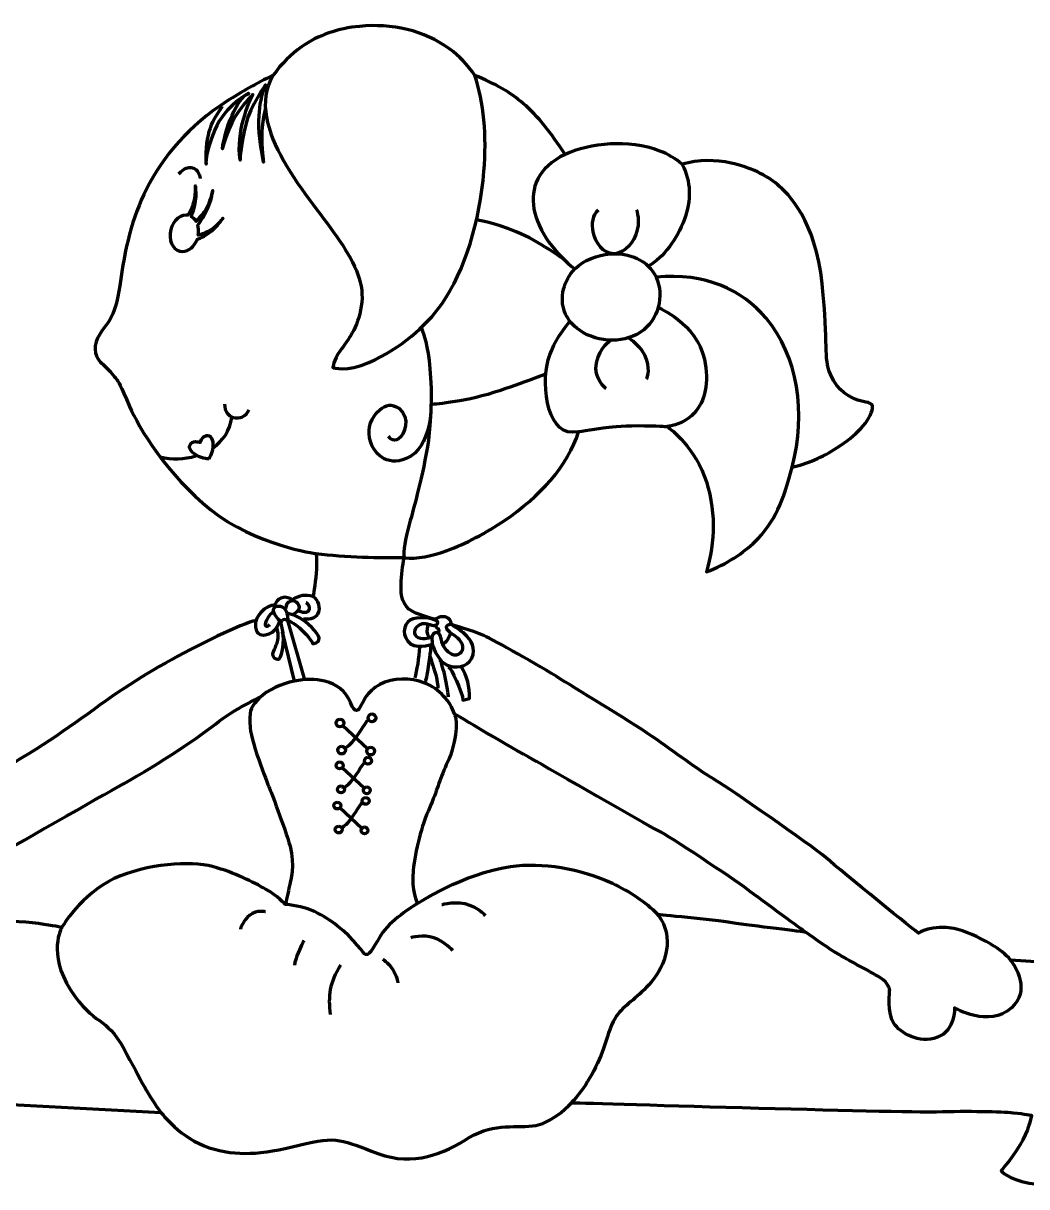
# Model space of a CAD drawing. Header units: centimetres. Extents: x -20 to 20.2, y 0 to 19.8.
# Drawn here: x -6.13 to 10.97, y -0.04 to 19.79 of the extents above; entities that cross this region are included whole.
import ezdxf

# ---------------------------------------------------------------- set-up
doc = ezdxf.new("R2010")
doc.units = ezdxf.units.CM
doc.header["$MEASUREMENT"] = 0
doc.layers.add('Camada 1', color=7, linetype='Continuous')

msp = doc.modelspace()

# ---------------------------------------------------------------- linework, layer by layer
at = {"layer": 'Camada 1', "color": 250, "lineweight": 100}
for centre, major_axis in [((-0.73127, 7.86449), (0, 0.06581)), ((-0.18707, 7.95335), (0, 0.06581)), ((-0.70409, 7.40365), (0, 0.06581)), ((-0.20866, 7.38641), (0, 0.06581)), ((-0.73768, 7.14407), (0, 0.05842)), ((-0.25461, 7.22294), (0, 0.05842)), ((-0.71355, 6.73498), (0, 0.05842)), ((-0.27377, 6.71968), (0, 0.05842)), ((-0.29399, 6.53852), (0, 0.05842)), ((-0.77706, 6.45964), (0, 0.05842)), ((-0.75293, 6.05056), (0, 0.05842)), ((-0.31316, 6.03526), (0, 0.05842))]:
    msp.add_ellipse(centre, major_axis=major_axis, ratio=1, dxfattribs=at)
at = {"layer": 'Camada 1', "color": 240, "lineweight": 100}
for points, knots in [([(-1.19054, 10.01899), (-1.19054, 10.01899), (-1.15467, 10.22597), (-1.1381, 10.41638), (-1.1381, 10.41638), (-1.12154, 10.60679), (-1.1381, 10.75029), (-1.1381, 10.75029), (-1.1381, 10.75029), (-1.1381, 10.75029), (-2.18675, 10.89651), (-2.93184, 11.49811), (-2.93184, 11.49811), (-3.67694, 12.09971), (-4.16264, 12.89446), (-4.31718, 13.25872), (-4.31718, 13.25872), (-4.47172, 13.62299), (-4.51861, 13.69474), (-4.51861, 13.69474), (-4.51861, 13.69474), (-4.51861, 13.69474), (-4.58205, 13.77768), (-4.64415, 13.84796), (-4.64415, 13.84796), (-4.70625, 13.91825), (-4.79593, 13.9969), (-4.79593, 13.9969), (-4.79593, 13.9969), (-4.79593, 13.9969), (-4.93117, 14.11281), (-4.90218, 14.29218), (-4.90218, 14.29218), (-4.8732, 14.47156), (-4.72415, 14.62056), (-4.65517, 14.7337), (-4.65517, 14.7337), (-4.58619, 14.84685), (-4.51995, 15.05382), (-4.48408, 15.31598), (-4.48408, 15.31598), (-4.39635, 15.95696), (-4.27673, 16.47021), (-4.03028, 16.96022), (-4.03028, 16.96022), (-3.74645, 17.52457), (-3.30128, 18.04408), (-2.65746, 18.46078), (-2.65746, 18.46078), (-2.41497, 18.61772), (-2.15282, 18.75958), (-1.87071, 18.90064), (-1.87071, 18.90064), (-1.72596, 19.09945), (-1.56623, 19.25984), (-1.38739, 19.38534), (-1.38739, 19.38534), (-1.1019, 19.58567), (-0.75533, 19.70066), (-0.39694, 19.73502), (-0.39694, 19.73502), (0.14784, 19.78726), (0.70564, 19.66731), (1.13439, 19.35234), (1.13439, 19.35234), (1.29984, 19.2308), (1.44609, 19.0802), (1.56495, 18.89925), (1.56495, 18.89925), (1.91669, 18.75895), (2.17367, 18.60789), (2.39232, 18.42043), (2.39232, 18.42043), (2.65236, 18.19748), (2.85821, 17.92303), (3.1048, 17.55389), (3.1048, 17.55389), (3.31558, 17.64891), (3.59299, 17.71334), (3.87404, 17.73156), (3.87404, 17.73156), (4.15158, 17.74955), (4.45482, 17.7167), (4.72293, 17.6104), (4.72293, 17.6104), (4.86062, 17.55582), (4.98904, 17.48187), (5.09998, 17.3855), (5.09998, 17.3855), (5.37985, 17.46706), (5.67042, 17.46131), (5.93552, 17.40497), (5.93552, 17.40497), (6.25827, 17.33638), (6.54329, 17.19279), (6.72531, 17.04049), (6.72531, 17.04049), (6.90734, 16.88819), (7.37652, 16.42507), (7.48691, 15.34883), (7.48691, 15.34883), (7.5973, 14.27259), (7.50624, 14.10426), (7.62766, 13.80622), (7.62766, 13.80622), (7.74907, 13.50819), (7.98088, 13.40608), (8.09678, 13.36744), (8.09678, 13.36744), (8.21267, 13.32879), (8.36446, 13.33432), (8.3479, 13.23221), (8.3479, 13.23221), (8.31254, 13.01424), (8.05644, 12.75632), (7.74, 12.55329), (7.74, 12.55329), (7.49591, 12.39667), (7.2159, 12.27272), (6.9736, 12.22494), (6.9736, 12.22494), (6.83075, 11.65908), (6.67675, 11.28258), (6.34092, 10.95399), (6.34092, 10.95399), (6.15407, 10.77117), (5.85921, 10.56825), (5.51374, 10.43943), (5.51374, 10.43943), (5.66224, 10.93704), (5.6862, 11.52391), (5.47648, 12.07584), (5.47648, 12.07584), (5.26675, 12.62776), (4.84729, 12.91476), (4.84729, 12.91476), (4.84729, 12.91476), (4.84729, 12.91476), (4.77003, 12.9285), (4.46094, 12.93126), (4.46094, 12.93126), (4.15186, 12.93401), (3.92558, 12.92021), (3.80691, 12.90089), (3.80691, 12.90089), (3.68825, 12.88158), (3.33226, 12.82915), (3.33226, 12.82915), (3.33226, 12.82915), (3.16703, 12.24831), (2.65709, 11.7155), (2.08406, 11.32275), (2.08406, 11.32275), (1.7575, 11.09893), (1.41043, 10.92056), (1.09502, 10.80476), (1.09502, 10.80476), (0.84229, 10.71197), (0.5839, 10.65361), (0.3657, 10.67803), (0.3657, 10.67803), (0.33363, 10.55268), (0.31631, 10.38377), (0.31055, 10.22269), (0.31055, 10.22269), (0.30374, 10.032), (0.33827, 9.85226), (0.49816, 9.76868), (0.49816, 9.76868), (0.65806, 9.68511), (0.89825, 9.63206), (0.89825, 9.63206), (0.89825, 9.63206), (0.94141, 9.67221), (1.01634, 9.68733), (1.07632, 9.66743), (1.07632, 9.66743), (1.12548, 9.65113), (1.16461, 9.61127), (1.16796, 9.54239), (1.16796, 9.54239), (1.16796, 9.54239), (1.54367, 9.43133), (1.72144, 9.35406), (1.72144, 9.35406), (1.89921, 9.2768), (2.65254, 8.85183), (3.02785, 8.61451), (3.02785, 8.61451), (3.40316, 8.37718), (4.29175, 7.85287), (4.66705, 7.58243), (4.66705, 7.58243), (5.04235, 7.312), (5.4563, 7.0195), (5.67706, 6.88704), (5.67706, 6.88704), (5.89782, 6.75458), (7.28313, 5.79978), (7.55357, 5.56798), (7.55357, 5.56798), (7.824, 5.33617), (9.12655, 4.28201), (9.12655, 4.28201), (9.12655, 4.28201), (9.12655, 4.28201), (9.36107, 4.44211), (9.73087, 4.36206), (9.73087, 4.36206), (9.91109, 4.32304), (10.15567, 4.22234), (10.36387, 4.0961), (10.36387, 4.0961), (10.49956, 4.01382), (10.61983, 3.92068), (10.69673, 3.8267), (10.69673, 3.8267), (11.16309, 3.79267), (11.62945, 3.75862), (12.09581, 3.72459), (12.09581, 3.72459), (12.09581, 3.72459), (12.18134, 4.0999), (12.18685, 4.46417), (12.18685, 4.46417), (12.19237, 4.82843), (12.45174, 5.16511), (12.84361, 5.40243), (12.84361, 5.40243), (13.23547, 5.63976), (13.96953, 5.72808), (14.48833, 5.40244), (14.48833, 5.40244), (15.00714, 5.07681), (15.23342, 4.64079), (15.23342, 4.64079), (15.23342, 4.64079), (14.90043, 4.42922), (14.56743, 4.21766), (14.23445, 4.00608), (14.23445, 4.00608), (14.23445, 4.00608), (14.03575, 4.39794), (13.82602, 4.54144), (13.82602, 4.54144), (13.38648, 4.8422), (13.05419, 4.58385), (12.87745, 4.23202), (12.87745, 4.23202), (12.77956, 4.03713), (12.76381, 3.8097), (12.72219, 3.64182), (12.72219, 3.64182), (13.09177, 3.60915), (15.86946, 3.43349), (15.86946, 3.43349), (15.86946, 3.43349), (15.86946, 3.43349), (16.50691, 3.70117), (17.20233, 3.66805), (17.20233, 3.66805), (17.89774, 3.63493), (19.13404, 3.18789), (19.45415, 3.01128), (19.45415, 3.01128), (19.77425, 2.83467), (20.1937, 2.50353), (19.90119, 1.95161), (19.90119, 1.95161), (19.60867, 1.39969), (17.75973, 1.14581), (17.75973, 1.14581), (17.75973, 1.14581), (17.75973, 1.14581), (17.05882, 1.00782), (16.49034, 1.14581), (16.49034, 1.14581), (15.92185, 1.2838), (15.81699, 1.29484), (15.81699, 1.29484), (15.81699, 1.29484), (15.81699, 1.29484), (14.58624, 1.31141), (13.97361, 1.25069), (13.97361, 1.25069), (13.36097, 1.18998), (12.03084, 1.14031), (12.03084, 1.14031), (12.03084, 1.14031), (12.03084, 1.14031), (11.96188, 0.72363), (11.85702, 0.41731), (11.85702, 0.41731), (11.75216, 0.111), (11.63625, 0.02821), (11.63625, 0.02821), (11.63625, 0.02821), (11.63625, 0.02821), (11.39062, -0.03526), (11.01808, 0.02821), (11.01808, 0.02821), (10.64553, 0.09169), (10.54067, 0.23518), (10.54067, 0.23518), (10.54067, 0.23518), (10.54067, 0.23518), (10.78351, 0.53047), (10.90493, 0.76227), (10.90493, 0.76227), (11.02636, 0.99408), (11.05395, 1.18173), (11.05395, 1.18173), (11.05395, 1.18173), (11.05395, 1.18173), (10.94907, 1.20658), (10.74486, 1.22589), (10.74486, 1.22589), (10.54066, 1.24521), (9.97217, 1.25902), (9.4368, 1.24247), (9.4368, 1.24247), (8.90144, 1.22591), (3.21671, 1.39701), (3.21671, 1.39701), (3.21671, 1.39701), (3.21671, 1.39701), (2.92418, 1.07136), (2.60958, 1.01066), (2.60958, 1.01066), (2.29498, 0.94996), (1.91415, 1.07137), (1.47262, 0.80094), (1.47262, 0.80094), (1.03109, 0.5305), (0.53435, 0.30423), (-0.08379, 0.53052), (-0.08379, 0.53052), (-0.70193, 0.75681), (-0.75714, 0.8396), (-1.42496, 0.67402), (-1.42496, 0.67402), (-2.09278, 0.50845), (-2.47912, 0.48086), (-2.9593, 0.62987), (-2.9593, 0.62987), (-3.43947, 0.77889), (-3.78166, 1.23146), (-3.78166, 1.23146), (-3.78166, 1.23146), (-4.90658, 1.28779), (-6.04564, 1.35248), (-7.17837, 1.41343), (-7.17837, 1.41343), (-8.39458, 1.47887), (-9.60353, 1.54004), (-10.77993, 1.58195), (-10.77993, 1.58195), (-10.75596, 1.50241), (-10.76437, 1.4343), (-10.7921, 1.37971), (-10.7921, 1.37971), (-10.82466, 1.31564), (-10.88391, 1.27016), (-10.94871, 1.24665), (-10.94871, 1.24665), (-11.06724, 1.20366), (-11.22871, 1.23409), (-11.37596, 1.35844), (-11.37596, 1.35844), (-11.50014, 1.4633), (-11.50014, 1.50469), (-11.72642, 1.47986), (-11.72642, 1.47986), (-11.95271, 1.45503), (-12.00926, 1.43849), (-12.14035, 1.50472), (-12.14035, 1.50472), (-12.27143, 1.57095), (-12.32248, 1.71858), (-12.32248, 1.71858), (-12.32248, 1.71858), (-12.90107, 1.74526), (-13.47966, 1.77194), (-14.05824, 1.79862), (-14.05824, 1.79862), (-14.63683, 1.8253), (-15.21542, 1.85199), (-15.794, 1.87867), (-15.794, 1.87867), (-15.794, 1.87867), (-16.03822, 1.83038), (-16.36592, 1.78484), (-16.36592, 1.78484), (-16.69362, 1.73931), (-17.1048, 1.69653), (-17.43871, 1.70758), (-17.43871, 1.70758), (-17.77262, 1.71861), (-18.29556, 1.75864), (-18.78124, 1.86074), (-18.78124, 1.86074), (-19.26691, 1.96284), (-19.71536, 2.12704), (-19.90025, 2.38644), (-19.90025, 2.38644), (-19.97576, 2.49238), (-20.00592, 2.59625), (-19.99904, 2.6971), (-19.99904, 2.6971), (-19.99216, 2.79794), (-19.94819, 2.8958), (-19.87545, 2.98968), (-19.87545, 2.98968), (-19.77006, 3.12568), (-19.60424, 3.25342), (-19.40314, 3.36999), (-19.40314, 3.36999), (-19.20204, 3.48657), (-18.96565, 3.59202), (-18.71912, 3.68344), (-18.71912, 3.68344), (-18.45989, 3.77958), (-18.13909, 3.84865), (-17.79134, 3.89459), (-17.79134, 3.89459), (-17.4436, 3.94052), (-17.0689, 3.96334), (-16.7019, 3.967), (-16.7019, 3.967), (-16.48171, 3.96919), (-16.27119, 3.9562), (-16.06748, 3.94132), (-16.06748, 3.94132), (-15.86376, 3.92644), (-15.66683, 3.90965), (-15.47385, 3.90423), (-15.47385, 3.90423), (-15.26891, 3.92331), (-15.07705, 3.94265), (-14.89682, 3.96219), (-14.89682, 3.96219), (-14.71659, 3.98173), (-14.54797, 4.00149), (-14.38951, 4.02145), (-14.38951, 4.02145), (-13.99204, 4.07148), (-13.65842, 4.1227), (-13.36552, 4.17466), (-13.36552, 4.17466), (-13.42546, 4.3547), (-13.44796, 4.48695), (-13.46067, 4.65611), (-13.46067, 4.65611), (-13.48251, 4.94672), (-13.42204, 5.26602), (-13.19164, 5.54071), (-13.19164, 5.54071), (-12.90464, 5.8829), (-12.67282, 6.0761), (-12.31683, 6.05402), (-12.31683, 6.05402), (-11.96085, 6.03194), (-11.6352, 5.82773), (-11.41443, 5.64836), (-11.41443, 5.64836), (-11.19366, 5.46899), (-11.0612, 5.2013), (-11.0612, 5.2013), (-11.0612, 5.2013), (-11.0612, 5.2013), (-11.34543, 5.03299), (-11.52204, 4.964), (-11.52204, 4.964), (-11.69865, 4.89501), (-11.81456, 4.83153), (-11.88907, 4.78738), (-11.88907, 4.78738), (-11.96358, 4.74323), (-11.97463, 4.69908), (-12.02429, 4.67148), (-12.02429, 4.67148), (-12.07396, 4.64388), (-12.12916, 4.63009), (-12.12916, 4.63009), (-12.12916, 4.63009), (-12.18526, 4.71196), (-12.24137, 4.79384), (-12.29747, 4.87571), (-12.29747, 4.87571), (-12.29747, 4.87571), (-12.55413, 5.19306), (-12.77489, 5.02197), (-12.77489, 5.02197), (-12.99565, 4.85088), (-12.86597, 4.26587), (-12.86597, 4.26587), (-12.86597, 4.26587), (-12.86597, 4.26587), (-12.77215, 4.22448), (-12.72524, 4.19274), (-12.72524, 4.19274), (-12.67832, 4.161), (-12.63417, 4.11271), (-12.63417, 4.11271), (-12.63417, 4.11271), (-12.63417, 4.11271), (-11.8725, 4.12101), (-11.8725, 4.12101), (-11.8725, 4.12101), (-11.8725, 4.12101), (-11.69312, 4.42733), (-11.22951, 4.49908), (-11.22951, 4.49908), (-10.7659, 4.57082), (-10.44026, 4.34455), (-10.05115, 4.50184), (-10.05115, 4.50184), (-9.66204, 4.65913), (-9.20946, 5.09239), (-9.20946, 5.09239), (-9.20946, 5.09239), (-9.20946, 5.09239), (-8.10563, 6.01961), (-7.66962, 6.29005), (-7.66962, 6.29005), (-7.23361, 6.56049), (-6.43331, 7.10688), (-6.15182, 7.27246), (-6.15182, 7.27246), (-5.48822, 7.66283), (-4.98492, 8.07379), (-4.40116, 8.46162), (-4.40116, 8.46162), (-3.90285, 8.79269), (-3.33163, 9.10471), (-2.70784, 9.39736), (-2.70784, 9.39736), (-2.26079, 9.60708), (-2.16145, 9.6126), (-2.16145, 9.6126), (-2.16145, 9.6126), (-2.16145, 9.6126), (-2.11453, 9.7381), (-2.02071, 9.80576), (-2.02071, 9.80576), (-1.92688, 9.87342), (-1.84685, 9.87342), (-1.84685, 9.87342), (-1.84685, 9.87342), (-1.8181, 9.93173), (-1.78549, 9.97141), (-1.73837, 9.99205), (-1.73837, 9.99205), (-1.68337, 10.01615), (-1.6114, 10.01304), (-1.54605, 9.96307), (-1.54605, 9.96307), (-1.48002, 10.00303), (-1.42603, 10.02739), (-1.36918, 10.036), (-1.36918, 10.036), (-1.31617, 10.04402), (-1.26067, 10.0384), (-1.19054, 10.01899)], [0, 0, 0, 0, 0.00704225, 0.00704225, 0.00704225, 0.00704225, 0.01408451, 0.01408451, 0.01408451, 0.01408451, 0.02112676, 0.02112676, 0.02112676, 0.02112676, 0.02816901, 0.02816901, 0.02816901, 0.02816901, 0.03521127, 0.03521127, 0.03521127, 0.03521127, 0.04225352, 0.04225352, 0.04225352, 0.04225352, 0.04929577, 0.04929577, 0.04929577, 0.04929577, 0.05633803, 0.05633803, 0.05633803, 0.05633803, 0.06338028, 0.06338028, 0.06338028, 0.06338028, 0.07042254, 0.07042254, 0.07042254, 0.07042254, 0.07746479, 0.07746479, 0.07746479, 0.07746479, 0.08450704, 0.08450704, 0.08450704, 0.08450704, 0.0915493, 0.0915493, 0.0915493, 0.0915493, 0.09859155, 0.09859155, 0.09859155, 0.09859155, 0.1056338, 0.1056338, 0.1056338, 0.1056338, 0.11267606, 0.11267606, 0.11267606, 0.11267606, 0.11971831, 0.11971831, 0.11971831, 0.11971831, 0.12676056, 0.12676056, 0.12676056, 0.12676056, 0.13380282, 0.13380282, 0.13380282, 0.13380282, 0.14084507, 0.14084507, 0.14084507, 0.14084507, 0.14788732, 0.14788732, 0.14788732, 0.14788732, 0.15492958, 0.15492958, 0.15492958, 0.15492958, 0.16197183, 0.16197183, 0.16197183, 0.16197183, 0.16901408, 0.16901408, 0.16901408, 0.16901408, 0.17605634, 0.17605634, 0.17605634, 0.17605634, 0.18309859, 0.18309859, 0.18309859, 0.18309859, 0.19014085, 0.19014085, 0.19014085, 0.19014085, 0.1971831, 0.1971831, 0.1971831, 0.1971831, 0.20422535, 0.20422535, 0.20422535, 0.20422535, 0.21126761, 0.21126761, 0.21126761, 0.21126761, 0.21830986, 0.21830986, 0.21830986, 0.21830986, 0.22535211, 0.22535211, 0.22535211, 0.22535211, 0.23239437, 0.23239437, 0.23239437, 0.23239437, 0.23943662, 0.23943662, 0.23943662, 0.23943662, 0.24647887, 0.24647887, 0.24647887, 0.24647887, 0.25352113, 0.25352113, 0.25352113, 0.25352113, 0.26056338, 0.26056338, 0.26056338, 0.26056338, 0.26760563, 0.26760563, 0.26760563, 0.26760563, 0.27464789, 0.27464789, 0.27464789, 0.27464789, 0.28169014, 0.28169014, 0.28169014, 0.28169014, 0.28873239, 0.28873239, 0.28873239, 0.28873239, 0.29577465, 0.29577465, 0.29577465, 0.29577465, 0.3028169, 0.3028169, 0.3028169, 0.3028169, 0.30985915, 0.30985915, 0.30985915, 0.30985915, 0.31690141, 0.31690141, 0.31690141, 0.31690141, 0.32394366, 0.32394366, 0.32394366, 0.32394366, 0.33098592, 0.33098592, 0.33098592, 0.33098592, 0.33802817, 0.33802817, 0.33802817, 0.33802817, 0.34507042, 0.34507042, 0.34507042, 0.34507042, 0.35211268, 0.35211268, 0.35211268, 0.35211268, 0.35915493, 0.35915493, 0.35915493, 0.35915493, 0.36619718, 0.36619718, 0.36619718, 0.36619718, 0.37323944, 0.37323944, 0.37323944, 0.37323944, 0.38028169, 0.38028169, 0.38028169, 0.38028169, 0.38732394, 0.38732394, 0.38732394, 0.38732394, 0.3943662, 0.3943662, 0.3943662, 0.3943662, 0.40140845, 0.40140845, 0.40140845, 0.40140845, 0.4084507, 0.4084507, 0.4084507, 0.4084507, 0.41549296, 0.41549296, 0.41549296, 0.41549296, 0.42253521, 0.42253521, 0.42253521, 0.42253521, 0.42957746, 0.42957746, 0.42957746, 0.42957746, 0.43661972, 0.43661972, 0.43661972, 0.43661972, 0.44366197, 0.44366197, 0.44366197, 0.44366197, 0.45070423, 0.45070423, 0.45070423, 0.45070423, 0.45774648, 0.45774648, 0.45774648, 0.45774648, 0.46478873, 0.46478873, 0.46478873, 0.46478873, 0.47183099, 0.47183099, 0.47183099, 0.47183099, 0.47887324, 0.47887324, 0.47887324, 0.47887324, 0.48591549, 0.48591549, 0.48591549, 0.48591549, 0.49295775, 0.49295775, 0.49295775, 0.49295775, 0.5, 0.5, 0.5, 0.5, 0.50704225, 0.50704225, 0.50704225, 0.50704225, 0.51408451, 0.51408451, 0.51408451, 0.51408451, 0.52112676, 0.52112676, 0.52112676, 0.52112676, 0.52816901, 0.52816901, 0.52816901, 0.52816901, 0.53521127, 0.53521127, 0.53521127, 0.53521127, 0.54225352, 0.54225352, 0.54225352, 0.54225352, 0.54929577, 0.54929577, 0.54929577, 0.54929577, 0.55633803, 0.55633803, 0.55633803, 0.55633803, 0.56338028, 0.56338028, 0.56338028, 0.56338028, 0.57042254, 0.57042254, 0.57042254, 0.57042254, 0.57746479, 0.57746479, 0.57746479, 0.57746479, 0.58450704, 0.58450704, 0.58450704, 0.58450704, 0.5915493, 0.5915493, 0.5915493, 0.5915493, 0.59859155, 0.59859155, 0.59859155, 0.59859155, 0.6056338, 0.6056338, 0.6056338, 0.6056338, 0.61267606, 0.61267606, 0.61267606, 0.61267606, 0.61971831, 0.61971831, 0.61971831, 0.61971831, 0.62676056, 0.62676056, 0.62676056, 0.62676056, 0.63380282, 0.63380282, 0.63380282, 0.63380282, 0.64084507, 0.64084507, 0.64084507, 0.64084507, 0.64788732, 0.64788732, 0.64788732, 0.64788732, 0.65492958, 0.65492958, 0.65492958, 0.65492958, 0.66197183, 0.66197183, 0.66197183, 0.66197183, 0.66901408, 0.66901408, 0.66901408, 0.66901408, 0.67605634, 0.67605634, 0.67605634, 0.67605634, 0.68309859, 0.68309859, 0.68309859, 0.68309859, 0.69014085, 0.69014085, 0.69014085, 0.69014085, 0.6971831, 0.6971831, 0.6971831, 0.6971831, 0.70422535, 0.70422535, 0.70422535, 0.70422535, 0.71126761, 0.71126761, 0.71126761, 0.71126761, 0.71830986, 0.71830986, 0.71830986, 0.71830986, 0.72535211, 0.72535211, 0.72535211, 0.72535211, 0.73239437, 0.73239437, 0.73239437, 0.73239437, 0.73943662, 0.73943662, 0.73943662, 0.73943662, 0.74647887, 0.74647887, 0.74647887, 0.74647887, 0.75352113, 0.75352113, 0.75352113, 0.75352113, 0.76056338, 0.76056338, 0.76056338, 0.76056338, 0.76760563, 0.76760563, 0.76760563, 0.76760563, 0.77464789, 0.77464789, 0.77464789, 0.77464789, 0.78169014, 0.78169014, 0.78169014, 0.78169014, 0.78873239, 0.78873239, 0.78873239, 0.78873239, 0.79577465, 0.79577465, 0.79577465, 0.79577465, 0.8028169, 0.8028169, 0.8028169, 0.8028169, 0.80985915, 0.80985915, 0.80985915, 0.80985915, 0.81690141, 0.81690141, 0.81690141, 0.81690141, 0.82394366, 0.82394366, 0.82394366, 0.82394366, 0.83098592, 0.83098592, 0.83098592, 0.83098592, 0.83802817, 0.83802817, 0.83802817, 0.83802817, 0.84507042, 0.84507042, 0.84507042, 0.84507042, 0.85211268, 0.85211268, 0.85211268, 0.85211268, 0.85915493, 0.85915493, 0.85915493, 0.85915493, 0.86619718, 0.86619718, 0.86619718, 0.86619718, 0.87323944, 0.87323944, 0.87323944, 0.87323944, 0.88028169, 0.88028169, 0.88028169, 0.88028169, 0.88732394, 0.88732394, 0.88732394, 0.88732394, 0.8943662, 0.8943662, 0.8943662, 0.8943662, 0.90140845, 0.90140845, 0.90140845, 0.90140845, 0.9084507, 0.9084507, 0.9084507, 0.9084507, 0.91549296, 0.91549296, 0.91549296, 0.91549296, 0.92253521, 0.92253521, 0.92253521, 0.92253521, 0.92957746, 0.92957746, 0.92957746, 0.92957746, 0.93661972, 0.93661972, 0.93661972, 0.93661972, 0.94366197, 0.94366197, 0.94366197, 0.94366197, 0.95070423, 0.95070423, 0.95070423, 0.95070423, 0.95774648, 0.95774648, 0.95774648, 0.95774648, 0.96478873, 0.96478873, 0.96478873, 0.96478873, 0.97183099, 0.97183099, 0.97183099, 0.97183099, 0.97887324, 0.97887324, 0.97887324, 0.97887324, 0.98591549, 0.98591549, 0.98591549, 0.98591549, 1, 1, 1, 1]), ([(-8.60368, 4.44675), (-8.60368, 4.44675), (-7.85168, 4.47434), (-6.94654, 4.49642), (-6.94654, 4.49642), (-6.0414, 4.5185), (-5.47292, 4.38052), (-5.47292, 4.38052), (-5.47292, 4.38052), (-5.47292, 4.38052), (-5.14175, 4.95453), (-4.57879, 5.21393), (-4.57879, 5.21393), (-4.01584, 5.47334), (-3.27626, 5.51749), (-2.90096, 5.41814), (-2.90096, 5.41814), (-2.52566, 5.31879), (-2.20556, 5.15082), (-2.00134, 5.03731), (-2.00134, 5.03731), (-1.79712, 4.9238), (-1.65914, 4.77239), (-1.65914, 4.77239), (-1.65914, 4.77239), (-1.63338, 4.89565), (-1.60763, 5.0189), (-1.58187, 5.14216), (-1.58187, 5.14216), (-1.58187, 5.14216), (-1.49356, 5.45126), (-1.58187, 5.76584), (-1.58187, 5.76584), (-1.67018, 6.08043), (-1.92955, 6.74826), (-1.92955, 6.74826), (-1.92955, 6.74826), (-1.92955, 6.74826), (-2.23861, 7.49887), (-2.26069, 7.78587), (-2.26069, 7.78587), (-2.28277, 8.07287), (-2.24688, 8.11978), (-2.18065, 8.20533), (-2.18065, 8.20533), (-2.11442, 8.29088), (-2.08958, 8.30744), (-2.08958, 8.30744), (-2.08958, 8.30744), (-2.08958, 8.30744), (-2.52008, 8.11151), (-2.85399, 7.84659), (-2.85399, 7.84659), (-3.18791, 7.58167), (-3.96627, 7.07392), (-4.51522, 6.77589), (-4.51522, 6.77589), (-5.06417, 6.47785), (-6.44693, 5.66101), (-7.02092, 5.37953), (-7.02092, 5.37953), (-7.395, 5.21013), (-7.95931, 4.87501), (-8.2987, 4.65593), (-8.2987, 4.65593), (-8.46039, 4.55156), (-8.58898, 4.46799), (-8.60368, 4.44675)], [0, 0, 0, 0, 0.05555556, 0.05555556, 0.05555556, 0.05555556, 0.11111111, 0.11111111, 0.11111111, 0.11111111, 0.16666667, 0.16666667, 0.16666667, 0.16666667, 0.22222222, 0.22222222, 0.22222222, 0.22222222, 0.27777778, 0.27777778, 0.27777778, 0.27777778, 0.33333333, 0.33333333, 0.33333333, 0.33333333, 0.38888889, 0.38888889, 0.38888889, 0.38888889, 0.44444444, 0.44444444, 0.44444444, 0.44444444, 0.5, 0.5, 0.5, 0.5, 0.55555556, 0.55555556, 0.55555556, 0.55555556, 0.61111111, 0.61111111, 0.61111111, 0.61111111, 0.66666667, 0.66666667, 0.66666667, 0.66666667, 0.72222222, 0.72222222, 0.72222222, 0.72222222, 0.77777778, 0.77777778, 0.77777778, 0.77777778, 0.83333333, 0.83333333, 0.83333333, 0.83333333, 0.88888889, 0.88888889, 0.88888889, 0.88888889, 1, 1, 1, 1]), ([(7.19655, 4.30742), (7.19655, 4.30742), (6.28863, 4.41782), (5.95473, 4.46749), (5.95473, 4.46749), (5.62083, 4.51717), (4.6798, 4.60824), (4.6798, 4.60824), (4.6798, 4.60824), (4.47194, 4.82068), (4.20556, 4.99856), (3.91156, 5.13494), (3.91156, 5.13494), (3.36275, 5.38949), (2.71762, 5.49943), (2.17685, 5.41958), (2.17685, 5.41958), (1.35449, 5.29815), (0.58733, 4.79039), (0.58733, 4.79039), (0.58733, 4.79039), (0.58733, 4.79039), (0.48247, 5.01393), (0.51558, 5.35335), (0.51558, 5.35335), (0.5487, 5.69277), (0.66182, 6.11775), (0.79428, 6.41579), (0.79428, 6.41579), (0.92674, 6.71384), (0.95709, 6.89047), (1.08127, 7.15263), (1.08127, 7.15263), (1.20545, 7.41478), (1.21922, 7.56657), (1.24406, 7.72111), (1.24406, 7.72111), (1.26891, 7.87565), (1.22199, 8.01916), (1.22199, 8.01916), (1.22199, 8.01916), (1.22199, 8.01916), (2.22369, 7.42585), (2.54381, 7.24924), (2.54381, 7.24924), (2.86392, 7.07263), (4.47552, 6.1399), (4.68525, 6.03504), (4.68525, 6.03504), (4.89499, 5.93018), (5.95467, 5.22372), (6.21407, 5.03054), (6.21407, 5.03054), (6.47347, 4.83737), (7.19655, 4.30742), (7.19655, 4.30742)], [0, 0, 0, 0, 0.06666667, 0.06666667, 0.06666667, 0.06666667, 0.13333333, 0.13333333, 0.13333333, 0.13333333, 0.2, 0.2, 0.2, 0.2, 0.26666667, 0.26666667, 0.26666667, 0.26666667, 0.33333333, 0.33333333, 0.33333333, 0.33333333, 0.4, 0.4, 0.4, 0.4, 0.46666667, 0.46666667, 0.46666667, 0.46666667, 0.53333333, 0.53333333, 0.53333333, 0.53333333, 0.6, 0.6, 0.6, 0.6, 0.66666667, 0.66666667, 0.66666667, 0.66666667, 0.73333333, 0.73333333, 0.73333333, 0.73333333, 0.8, 0.8, 0.8, 0.8, 0.86666667, 0.86666667, 0.86666667, 0.86666667, 1, 1, 1, 1])]:
    msp.add_open_spline(points, degree=3, knots=knots, dxfattribs=at)
at = {"layer": 'Camada 1', "color": 250, "lineweight": 100}
for points, knots in [([(-1.87071, 18.90064), (-2.13279, 18.45901), (-1.97354, 17.93731), (-1.68874, 17.43771), (-1.68874, 17.43771), (-1.3995, 16.93028), (-0.98071, 16.44562), (-0.74224, 16.09074), (-0.74224, 16.09074), (-0.45265, 15.65981), (-0.31052, 15.34236), (-0.36759, 14.96784), (-0.36759, 14.96784), (-0.42467, 14.59331), (-0.60216, 14.38006), (-0.72634, 14.20895), (-0.72634, 14.20895), (-0.85052, 14.03785), (-0.85052, 13.92195), (-0.85052, 13.92195), (-0.85052, 13.92195), (-0.85052, 13.92195), (-0.61597, 13.83637), (-0.23791, 14.00747), (-0.23791, 14.00747), (0.31272, 14.25667), (0.71595, 14.59974), (1.0093, 15.0132), (1.0093, 15.0132), (1.39685, 15.55938), (1.65396, 16.42357), (1.72264, 17.26564), (1.72264, 17.26564), (1.77122, 17.86137), (1.72551, 18.44604), (1.56495, 18.89925)], [0, 0, 0, 0, 0.1, 0.1, 0.1, 0.1, 0.2, 0.2, 0.2, 0.2, 0.3, 0.3, 0.3, 0.3, 0.4, 0.4, 0.4, 0.4, 0.5, 0.5, 0.5, 0.5, 0.6, 0.6, 0.6, 0.6, 0.7, 0.7, 0.7, 0.7, 0.8, 0.8, 0.8, 0.8, 1, 1, 1, 1]), ([(-2.00169, 18.33522), (-2.00169, 18.33522), (-2.06691, 18.10314), (-2.06415, 17.82851), (-2.06415, 17.82851), (-2.06138, 17.55389), (-2.03297, 17.42285), (-2.03297, 17.42285), (-2.03297, 17.42285), (-2.08783, 17.69425), (-2.12433, 17.9546), (-2.10974, 18.21379), (-2.10974, 18.21379), (-2.09996, 18.38752), (-2.06722, 18.56073), (-2.00169, 18.7364), (-2.00169, 18.7364), (-2.00169, 18.7364), (-2.25734, 18.39422), (-2.33737, 18.06306), (-2.33737, 18.06306), (-2.4174, 17.7319), (-2.43395, 17.48351), (-2.43395, 17.45318), (-2.43395, 17.45318), (-2.5005, 17.95182), (-2.28707, 18.43756), (-2.21411, 18.57634), (-2.21411, 18.57634), (-2.21411, 18.57634), (-2.44851, 18.34697), (-2.57269, 18.09187), (-2.57269, 18.09187), (-2.69687, 17.83678), (-2.73475, 17.64912), (-2.73475, 17.64912), (-2.73475, 17.64912), (-2.69687, 17.98004), (-2.48595, 18.51818), (-2.28707, 18.5929), (-2.28707, 18.5929), (-2.28707, 18.5929), (-2.69061, 18.39008), (-2.86446, 17.97199), (-2.86446, 17.97199), (-3.0383, 17.55389), (-3.01347, 17.3855), (-3.01347, 17.3855), (-3.01347, 17.3855), (-3.0272, 17.94121), (-2.89653, 18.14094), (-2.73199, 18.3749)], [0, 0, 0, 0, 0.07142857, 0.07142857, 0.07142857, 0.07142857, 0.14285714, 0.14285714, 0.14285714, 0.14285714, 0.21428571, 0.21428571, 0.21428571, 0.21428571, 0.28571429, 0.28571429, 0.28571429, 0.28571429, 0.35714286, 0.35714286, 0.35714286, 0.35714286, 0.42857143, 0.42857143, 0.42857143, 0.42857143, 0.5, 0.5, 0.5, 0.5, 0.57142857, 0.57142857, 0.57142857, 0.57142857, 0.64285714, 0.64285714, 0.64285714, 0.64285714, 0.71428571, 0.71428571, 0.71428571, 0.71428571, 0.78571429, 0.78571429, 0.78571429, 0.78571429, 0.85714286, 0.85714286, 0.85714286, 0.85714286, 1, 1, 1, 1]), ([(3.1048, 17.55389), (2.63981, 17.32193), (2.5114, 16.9802), (2.5757, 16.62736), (2.5757, 16.62736), (2.64796, 16.23089), (2.95149, 15.85287), (3.26946, 15.60247), (3.26946, 15.60247), (3.42938, 15.75348), (3.65124, 15.84139), (3.87356, 15.85838), (3.87356, 15.85838), (4.19683, 15.8831), (4.52111, 15.75793), (4.6575, 15.45893), (4.6575, 15.45893), (4.80099, 15.14434), (4.69887, 14.72762), (4.3898, 14.52342), (4.3898, 14.52342), (4.06748, 14.31045), (3.59088, 14.36003), (3.30413, 14.59226), (3.30413, 14.59226), (3.11754, 14.74339), (3.01132, 14.97188), (3.08034, 15.25568), (3.08034, 15.25568), (3.11074, 15.38067), (3.17522, 15.50096), (3.26946, 15.60247)], [0, 0, 0, 0, 0.11111111, 0.11111111, 0.11111111, 0.11111111, 0.22222222, 0.22222222, 0.22222222, 0.22222222, 0.33333333, 0.33333333, 0.33333333, 0.33333333, 0.44444444, 0.44444444, 0.44444444, 0.44444444, 0.55555556, 0.55555556, 0.55555556, 0.55555556, 0.66666667, 0.66666667, 0.66666667, 0.66666667, 0.77777778, 0.77777778, 0.77777778, 0.77777778, 1, 1, 1, 1]), ([(-3.47842, 17.22002), (-3.47842, 17.22002), (-3.38793, 17.34282), (-3.26455, 17.3304), (-3.26455, 17.3304), (-3.14116, 17.31798), (-3.11139, 17.14275), (-3.11139, 17.14275)], [0, 0, 0, 0, 0.33333333, 0.33333333, 0.33333333, 0.33333333, 1, 1, 1, 1]), ([(5.09998, 17.3855), (5.25417, 17.09432), (5.25872, 16.77168), (5.13329, 16.43543), (5.13329, 16.43543), (5.01669, 16.12286), (4.78512, 15.79109), (4.52354, 15.65036)], [0, 0, 0, 0, 0.33333333, 0.33333333, 0.33333333, 0.33333333, 1, 1, 1, 1]), ([(-3.35539, 16.51793), (-3.34446, 16.51793), (-3.33379, 16.51698), (-3.32341, 16.51518), (-3.32341, 16.51518), (-3.29771, 16.55837), (-3.26284, 16.62396), (-3.23617, 16.70032), (-3.23617, 16.70032), (-3.18822, 16.83758), (-3.19649, 17.01948), (-3.19649, 17.01948), (-3.19649, 17.01948), (-3.19649, 17.01948), (-3.15184, 16.82601), (-3.22956, 16.5978), (-3.22956, 16.5978), (-3.24337, 16.55725), (-3.25571, 16.52347), (-3.26668, 16.49528), (-3.26668, 16.49528), (-3.23304, 16.47689), (-3.20456, 16.44806), (-3.18327, 16.41181), (-3.18327, 16.41181), (-3.13534, 16.46105), (-3.06823, 16.53475), (-3.02451, 16.60276), (-3.02451, 16.60276), (-2.95009, 16.71852), (-2.90048, 16.9368), (-2.90048, 16.9368), (-2.90048, 16.9368), (-2.91174, 16.89942), (-2.90512, 16.7378), (-3.07081, 16.47377), (-3.07081, 16.47377), (-3.10394, 16.42098), (-3.13182, 16.37933), (-3.15524, 16.34646), (-3.15524, 16.34646), (-3.14299, 16.305), (-3.13828, 16.25824), (-3.14292, 16.20875), (-3.14292, 16.20875), (-3.14398, 16.19747), (-3.14551, 16.18633), (-3.14746, 16.17536), (-3.14746, 16.17536), (-3.09323, 16.18971), (-3.01371, 16.2172), (-2.93323, 16.26803), (-2.93323, 16.26803), (-2.79001, 16.35848), (-2.72518, 16.46702), (-2.72518, 16.46702), (-2.72518, 16.46702), (-2.72518, 16.46702), (-2.85783, 16.26051), (-3.04779, 16.16099), (-3.04779, 16.16099), (-3.09761, 16.13489), (-3.13665, 16.11649), (-3.16715, 16.1035), (-3.16715, 16.1035), (-3.21193, 15.98456), (-3.30889, 15.89956), (-3.41338, 15.89956), (-3.41338, 15.89956), (-3.54674, 15.89956), (-3.64187, 16.03799), (-3.62585, 16.20875), (-3.62585, 16.20875), (-3.60984, 16.37951), (-3.48875, 16.51793), (-3.35539, 16.51793)], [0, 0, 0, 0, 0.05, 0.05, 0.05, 0.05, 0.1, 0.1, 0.1, 0.1, 0.15, 0.15, 0.15, 0.15, 0.2, 0.2, 0.2, 0.2, 0.25, 0.25, 0.25, 0.25, 0.3, 0.3, 0.3, 0.3, 0.35, 0.35, 0.35, 0.35, 0.4, 0.4, 0.4, 0.4, 0.45, 0.45, 0.45, 0.45, 0.5, 0.5, 0.5, 0.5, 0.55, 0.55, 0.55, 0.55, 0.6, 0.6, 0.6, 0.6, 0.65, 0.65, 0.65, 0.65, 0.7, 0.7, 0.7, 0.7, 0.75, 0.75, 0.75, 0.75, 0.8, 0.8, 0.8, 0.8, 0.85, 0.85, 0.85, 0.85, 0.9, 0.9, 0.9, 0.9, 1, 1, 1, 1]), ([(4.32354, 16.60688), (4.32354, 16.60688), (4.3953, 16.40393), (4.31251, 16.18743), (4.31251, 16.18743), (4.22971, 15.97092), (4.05892, 15.86056), (3.93459, 15.86126), (3.93459, 15.86126), (3.75779, 15.86225), (3.62592, 16.03789), (3.58546, 16.22579), (3.58546, 16.22579), (3.55439, 16.37011), (3.57721, 16.52167), (3.67503, 16.60688)], [0, 0, 0, 0, 0.2, 0.2, 0.2, 0.2, 0.4, 0.4, 0.4, 0.4, 0.6, 0.6, 0.6, 0.6, 1, 1, 1, 1]), ([(3.08294, 15.76637), (3.08294, 15.76637), (2.6719, 16.06754), (2.27452, 16.23406), (2.27452, 16.23406), (1.87714, 16.40058), (1.5954, 16.43803), (1.5954, 16.43803)], [0, 0, 0, 0, 0.33333333, 0.33333333, 0.33333333, 0.33333333, 1, 1, 1, 1]), ([(6.9736, 12.22494), (7.22457, 13.14523), (7.06735, 14.12218), (6.53292, 14.76141), (6.53292, 14.76141), (6.12401, 15.25051), (5.49424, 15.54191), (4.6575, 15.45893)], [0, 0, 0, 0, 0.33333333, 0.33333333, 0.33333333, 0.33333333, 1, 1, 1, 1]), ([(4.69146, 14.94295), (4.69146, 14.94295), (5.3446, 14.68069), (5.47982, 14.06254), (5.47982, 14.06254), (5.56703, 13.66389), (5.49309, 13.34379), (5.30476, 13.1421), (5.30476, 13.1421), (5.19075, 13.01998), (5.03479, 12.94126), (4.84729, 12.91476)], [0, 0, 0, 0, 0.25, 0.25, 0.25, 0.25, 0.5, 0.5, 0.5, 0.5, 1, 1, 1, 1]), ([(3.33226, 12.82915), (3.06903, 12.77222), (2.91389, 12.95607), (2.83575, 13.20672), (2.83575, 13.20672), (2.74886, 13.48548), (2.75717, 13.84689), (2.81794, 14.05163), (2.81794, 14.05163), (2.88511, 14.27797), (3.0088, 14.49133), (3.17555, 14.69444)], [0, 0, 0, 0, 0.25, 0.25, 0.25, 0.25, 0.5, 0.5, 0.5, 0.5, 1, 1, 1, 1]), ([(0.6538, 14.60066), (0.6538, 14.60066), (0.92301, 14.07205), (0.77951, 12.68674), (0.77951, 12.68674), (0.67295, 12.04508), (0.53819, 11.5828), (0.45022, 11.24938), (0.45022, 11.24938), (0.38118, 10.98773), (0.34093, 10.80543), (0.3657, 10.67803), (0.3657, 10.67803), (-0.04074, 10.67803), (-0.62935, 10.67803), (-1.1381, 10.75029)], [0, 0, 0, 0, 0.2, 0.2, 0.2, 0.2, 0.4, 0.4, 0.4, 0.4, 0.6, 0.6, 0.6, 0.6, 1, 1, 1, 1]), ([(3.80472, 13.56299), (3.80472, 13.56299), (3.58726, 13.72856), (3.6408, 14.00176), (3.6408, 14.00176), (3.69433, 14.27496), (3.89027, 14.38795), (3.89027, 14.38795)], [0, 0, 0, 0, 0.33333333, 0.33333333, 0.33333333, 0.33333333, 1, 1, 1, 1]), ([(4.19037, 14.42948), (4.19037, 14.42948), (4.42012, 14.27699), (4.48911, 14.06248), (4.48911, 14.06248), (4.55809, 13.84796), (4.48911, 13.72581), (4.48911, 13.72581)], [0, 0, 0, 0, 0.33333333, 0.33333333, 0.33333333, 0.33333333, 1, 1, 1, 1]), ([(2.77708, 13.81435), (2.77708, 13.81435), (2.42215, 13.66636), (1.8868, 13.49527), (1.8868, 13.49527), (1.35144, 13.32417), (0.81959, 13.29125), (0.81959, 13.29125), (0.81959, 13.29125), (0.81959, 13.29125), (0.84369, 12.56253), (0.39663, 12.36935), (0.39663, 12.36935), (0.07511, 12.23043), (-0.18311, 12.45338), (-0.22848, 12.7274), (-0.22848, 12.7274), (-0.25535, 12.88967), (-0.20758, 13.06987), (-0.05413, 13.20343), (-0.05413, 13.20343), (0.04019, 13.28551), (0.15717, 13.31311), (0.27245, 13.22759), (0.27245, 13.22759), (0.48494, 13.06998), (0.36352, 12.77272), (0.26693, 12.70603), (0.26693, 12.70603), (0.17034, 12.63934), (0.09859, 12.74466), (0.09859, 12.74466)], [0, 0, 0, 0, 0.11111111, 0.11111111, 0.11111111, 0.11111111, 0.22222222, 0.22222222, 0.22222222, 0.22222222, 0.33333333, 0.33333333, 0.33333333, 0.33333333, 0.44444444, 0.44444444, 0.44444444, 0.44444444, 0.55555556, 0.55555556, 0.55555556, 0.55555556, 0.66666667, 0.66666667, 0.66666667, 0.66666667, 0.77777778, 0.77777778, 0.77777778, 0.77777778, 1, 1, 1, 1]), ([(-2.69687, 13.30344), (-2.69687, 13.16895), (-2.63215, 13.09622), (-2.55381, 13.07159), (-2.55381, 13.07159), (-2.44758, 13.0382), (-2.31627, 13.09322), (-2.28707, 13.20272)], [0, 0, 0, 0, 0.33333333, 0.33333333, 0.33333333, 0.33333333, 1, 1, 1, 1]), ([(-2.96753, 12.36847), (-2.96573, 12.36992), (-2.90934, 12.43137), (-2.89829, 12.56659), (-2.89829, 12.56659), (-2.88725, 12.70182), (-2.92865, 12.77494), (-3.00868, 12.76391), (-3.00868, 12.76391), (-3.08871, 12.75287), (-3.11631, 12.63934), (-3.11157, 12.64236), (-3.11157, 12.64236), (-3.10684, 12.64538), (-3.21602, 12.68699), (-3.27045, 12.6273), (-3.27045, 12.6273), (-3.32491, 12.56762), (-3.28812, 12.49206), (-3.17045, 12.42454), (-3.17045, 12.42454), (-3.05278, 12.35699), (-2.96967, 12.36789), (-2.96753, 12.36847)], [0, 0, 0, 0, 0.14285714, 0.14285714, 0.14285714, 0.14285714, 0.28571429, 0.28571429, 0.28571429, 0.28571429, 0.42857143, 0.42857143, 0.42857143, 0.42857143, 0.57142857, 0.57142857, 0.57142857, 0.57142857, 0.71428571, 0.71428571, 0.71428571, 0.71428571, 1, 1, 1, 1]), ([(-1.52214, 9.72398), (-1.52214, 9.72398), (-1.38692, 9.78139), (-1.43246, 9.87342), (-1.43246, 9.87342), (-1.47799, 9.96545), (-1.56149, 9.95441), (-1.60736, 9.92543), (-1.60736, 9.92543), (-1.65323, 9.89646), (-1.65599, 9.81505), (-1.65599, 9.81505)], [0, 0, 0, 0, 0.25, 0.25, 0.25, 0.25, 0.5, 0.5, 0.5, 0.5, 1, 1, 1, 1]), ([(-1.44384, 9.78171), (-1.44384, 9.78171), (-1.30147, 9.71083), (-1.26, 9.78471), (-1.26, 9.78471), (-1.21853, 9.8586), (-1.30691, 9.91441), (-1.30691, 9.91441)], [0, 0, 0, 0, 0.33333333, 0.33333333, 0.33333333, 0.33333333, 1, 1, 1, 1]), ([(-1.19054, 10.01899), (-1.11116, 9.97345), (-1.05079, 9.81958), (-1.11225, 9.72011), (-1.11225, 9.72011), (-1.14709, 9.66373), (-1.22112, 9.6248), (-1.35303, 9.63303)], [0, 0, 0, 0, 0.33333333, 0.33333333, 0.33333333, 0.33333333, 1, 1, 1, 1]), ([(-2.16145, 9.6126), (-2.17094, 9.58705), (-2.18172, 9.51152), (-2.16044, 9.45013), (-2.16044, 9.45013), (-2.14148, 9.39551), (-2.09712, 9.35208), (-2.00377, 9.36504), (-2.00377, 9.36504), (-1.80556, 9.39259), (-1.75726, 9.6126), (-1.75726, 9.6126), (-1.75726, 9.6126), (-1.75726, 9.6126), (-1.84169, 9.67263), (-1.86212, 9.77071), (-1.86212, 9.77071), (-1.88255, 9.86878), (-1.76277, 9.8811), (-1.68826, 9.8259), (-1.68826, 9.8259), (-1.61375, 9.77071), (-1.62203, 9.61047), (-1.62203, 9.61047), (-1.62203, 9.61047), (-1.62203, 9.61047), (-1.6448, 9.63), (-1.67861, 9.62654), (-1.67861, 9.62654), (-1.71243, 9.62309), (-1.72553, 9.60999), (-1.7345, 9.59136), (-1.7345, 9.59136), (-1.74347, 9.57274), (-1.73381, 9.53149), (-1.73381, 9.53149), (-1.73381, 9.53149), (-1.73381, 9.53149), (-1.69036, 9.42824), (-1.70416, 9.21938), (-1.70416, 9.21938), (-1.71796, 9.01052), (-1.77866, 8.94569), (-1.77866, 8.94569), (-1.77866, 8.94569), (-1.77866, 8.94569), (-1.8465, 8.94427), (-1.86973, 9.01052), (-1.86973, 9.01052), (-1.89296, 9.07677), (-1.81315, 9.16507), (-1.79246, 9.27407), (-1.79246, 9.27407), (-1.77176, 9.38308), (-1.80488, 9.48656), (-1.80488, 9.48656)], [0, 0, 0, 0, 0.06666667, 0.06666667, 0.06666667, 0.06666667, 0.13333333, 0.13333333, 0.13333333, 0.13333333, 0.2, 0.2, 0.2, 0.2, 0.26666667, 0.26666667, 0.26666667, 0.26666667, 0.33333333, 0.33333333, 0.33333333, 0.33333333, 0.4, 0.4, 0.4, 0.4, 0.46666667, 0.46666667, 0.46666667, 0.46666667, 0.53333333, 0.53333333, 0.53333333, 0.53333333, 0.6, 0.6, 0.6, 0.6, 0.66666667, 0.66666667, 0.66666667, 0.66666667, 0.73333333, 0.73333333, 0.73333333, 0.73333333, 0.8, 0.8, 0.8, 0.8, 0.86666667, 0.86666667, 0.86666667, 0.86666667, 1, 1, 1, 1]), ([(-1.86701, 9.75013), (-1.85762, 9.75292), (-1.92634, 9.74598), (-1.98429, 9.61628), (-1.98429, 9.61628), (-2.04225, 9.48658), (-1.95748, 9.50635), (-1.92522, 9.54269)], [0, 0, 0, 0, 0.33333333, 0.33333333, 0.33333333, 0.33333333, 1, 1, 1, 1]), ([(-1.33218, 8.60369), (-1.33218, 8.60369), (-1.62203, 9.61047), (-1.62203, 9.61047), (-1.62203, 9.61047), (-1.62203, 9.61047), (-1.53177, 9.60076), (-1.36482, 9.43054), (-1.36482, 9.43054), (-1.19787, 9.26033), (-1.19787, 9.21938), (-1.19787, 9.21938), (-1.19787, 9.21938), (-1.19787, 9.21938), (-1.07369, 9.21939), (-1.08472, 9.30875), (-1.08472, 9.30875), (-1.09576, 9.39812), (-1.3041, 9.59284), (-1.42277, 9.6591), (-1.42277, 9.6591), (-1.54144, 9.72535), (-1.60736, 9.72397), (-1.60736, 9.72397)], [0, 0, 0, 0, 0.14285714, 0.14285714, 0.14285714, 0.14285714, 0.28571429, 0.28571429, 0.28571429, 0.28571429, 0.42857143, 0.42857143, 0.42857143, 0.42857143, 0.57142857, 0.57142857, 0.57142857, 0.57142857, 0.71428571, 0.71428571, 0.71428571, 0.71428571, 1, 1, 1, 1]), ([(0.83916, 9.33648), (0.83916, 9.33648), (0.74663, 9.28419), (0.639, 9.30627), (0.639, 9.30627), (0.53137, 9.32835), (0.52033, 9.44499), (0.57966, 9.50326), (0.57966, 9.50326), (0.639, 9.56153), (0.70246, 9.58211), (0.79767, 9.54269), (0.79767, 9.54269), (0.89289, 9.50326), (0.95617, 9.54934), (0.93014, 9.59327), (0.93014, 9.59327), (0.90411, 9.6372), (0.66659, 9.6871), (0.51895, 9.64019), (0.51895, 9.64019), (0.37132, 9.59327), (0.3106, 9.407), (0.42375, 9.25798), (0.42375, 9.25798), (0.53689, 9.10896), (0.82164, 9.20141), (0.82164, 9.20141), (0.82164, 9.20141), (0.82164, 9.20141), (0.80454, 9.04274), (0.77282, 8.8199), (0.77282, 8.8199), (0.74109, 8.59707), (0.72038, 8.56534), (0.72038, 8.56534)], [0, 0, 0, 0, 0.1, 0.1, 0.1, 0.1, 0.2, 0.2, 0.2, 0.2, 0.3, 0.3, 0.3, 0.3, 0.4, 0.4, 0.4, 0.4, 0.5, 0.5, 0.5, 0.5, 0.6, 0.6, 0.6, 0.6, 0.7, 0.7, 0.7, 0.7, 0.8, 0.8, 0.8, 0.8, 1, 1, 1, 1]), ([(0.7762, 9.54269), (0.77868, 9.5499), (0.74582, 9.4843), (0.75135, 9.42083), (0.75135, 9.42083), (0.75688, 9.35737), (0.79489, 9.31784), (0.79489, 9.31784)], [0, 0, 0, 0, 0.33333333, 0.33333333, 0.33333333, 0.33333333, 1, 1, 1, 1]), ([(1.16796, 9.54239), (1.16796, 9.54239), (1.08411, 9.54859), (1.08135, 9.50326), (1.08135, 9.50326), (1.0786, 9.45793), (1.11797, 9.42895), (1.16796, 9.39308), (1.16796, 9.39308), (1.21796, 9.35721), (1.33524, 9.29239), (1.35731, 9.17648), (1.35731, 9.17648), (1.37938, 9.06057), (1.26899, 8.99573), (1.18344, 9.03022), (1.18344, 9.03022), (1.0979, 9.06471), (1.01235, 9.18986), (0.99717, 9.28182), (0.99717, 9.28182), (0.982, 9.37378), (0.94749, 9.42071), (0.89229, 9.40278), (0.89229, 9.40278), (0.8371, 9.38485), (0.82605, 9.32275), (0.84261, 9.21651), (0.84261, 9.21651), (0.85918, 9.11027), (0.9709, 8.90469), (1.09785, 8.85088), (1.09785, 8.85088), (1.22481, 8.79707), (1.4337, 8.79985), (1.51455, 8.96956), (1.51455, 8.96956), (1.59268, 9.13357), (1.50982, 9.27678), (1.38975, 9.38537), (1.38975, 9.38537), (1.3268, 9.44229), (1.25363, 9.48972), (1.18804, 9.52564)], [0, 0, 0, 0, 0.08333333, 0.08333333, 0.08333333, 0.08333333, 0.16666667, 0.16666667, 0.16666667, 0.16666667, 0.25, 0.25, 0.25, 0.25, 0.33333333, 0.33333333, 0.33333333, 0.33333333, 0.41666667, 0.41666667, 0.41666667, 0.41666667, 0.5, 0.5, 0.5, 0.5, 0.58333333, 0.58333333, 0.58333333, 0.58333333, 0.66666667, 0.66666667, 0.66666667, 0.66666667, 0.75, 0.75, 0.75, 0.75, 0.83333333, 0.83333333, 0.83333333, 0.83333333, 1, 1, 1, 1]), ([(0.89549, 9.53149), (0.89549, 9.53149), (0.89556, 9.50433), (0.92178, 9.48776), (0.92178, 9.48776), (0.948, 9.4712), (0.948, 9.46706), (0.95214, 9.45326), (0.95214, 9.45326), (0.95628, 9.43946), (0.94056, 9.39987), (0.94056, 9.39987)], [0, 0, 0, 0, 0.25, 0.25, 0.25, 0.25, 0.5, 0.5, 0.5, 0.5, 1, 1, 1, 1]), ([(1.14393, 9.39738), (1.15022, 9.40593), (1.13979, 9.33805), (1.10391, 9.28423), (1.10391, 9.28423), (1.06804, 9.23041), (1.0433, 9.22486), (1.03078, 9.21938)], [0, 0, 0, 0, 0.33333333, 0.33333333, 0.33333333, 0.33333333, 1, 1, 1, 1]), ([(0.79864, 9.01052), (0.79864, 9.01052), (0.86625, 8.81092), (0.90114, 8.68813), (0.90114, 8.68813), (0.93602, 8.56534), (0.93602, 8.46046), (0.93602, 8.46046)], [0, 0, 0, 0, 0.33333333, 0.33333333, 0.33333333, 0.33333333, 1, 1, 1, 1]), ([(1.1205, 8.31147), (1.1205, 8.31147), (1.08602, 8.53431), (1.05428, 8.67711), (1.05428, 8.67711), (1.02254, 8.8199), (0.98252, 8.92823), (0.98252, 8.92823)], [0, 0, 0, 0, 0.33333333, 0.33333333, 0.33333333, 0.33333333, 1, 1, 1, 1]), ([(1.1205, 8.8199), (1.1558, 8.82169), (1.36055, 8.37427), (1.3647, 8.25629), (1.3647, 8.25629), (1.3647, 8.25629), (1.47647, 8.28388), (1.47647, 8.28388), (1.47647, 8.28388), (1.47953, 8.48235), (1.44174, 8.66031), (1.33233, 8.82825)], [0, 0, 0, 0, 0.25, 0.25, 0.25, 0.25, 0.5, 0.5, 0.5, 0.5, 1, 1, 1, 1]), ([(1.22199, 8.01916), (1.14566, 8.23579), (0.96943, 8.44376), (0.7153, 8.54516), (0.7153, 8.54516), (0.46744, 8.64404), (0.17553, 8.64129), (-0.05197, 8.51908), (-0.05197, 8.51908), (-0.15047, 8.46618), (-0.23693, 8.39087), (-0.30248, 8.29173), (-0.30248, 8.29173), (-0.35218, 8.21659), (-0.3943, 8.08139), (-0.44913, 8.07813), (-0.44913, 8.07813), (-0.47813, 8.0764), (-0.5107, 8.1116), (-0.54982, 8.21216), (-0.54982, 8.21216), (-0.6279, 8.41285), (-0.79229, 8.52844), (-0.99021, 8.57812), (-0.99021, 8.57812), (-1.14691, 8.61744), (-1.32854, 8.61545), (-1.50585, 8.5799), (-1.50585, 8.5799), (-1.73471, 8.53401), (-1.95636, 8.43217), (-2.1078, 8.29099)], [0, 0, 0, 0, 0.11111111, 0.11111111, 0.11111111, 0.11111111, 0.22222222, 0.22222222, 0.22222222, 0.22222222, 0.33333333, 0.33333333, 0.33333333, 0.33333333, 0.44444444, 0.44444444, 0.44444444, 0.44444444, 0.55555556, 0.55555556, 0.55555556, 0.55555556, 0.66666667, 0.66666667, 0.66666667, 0.66666667, 0.77777778, 0.77777778, 0.77777778, 0.77777778, 1, 1, 1, 1]), ([(-0.66545, 7.42254), (-0.66545, 7.42254), (-0.55428, 7.48049), (-0.44291, 7.64055), (-0.44291, 7.64055), (-0.33154, 7.80061), (-0.28035, 7.90271), (-0.23557, 7.9303)], [0, 0, 0, 0, 0.33333333, 0.33333333, 0.33333333, 0.33333333, 1, 1, 1, 1]), ([(-0.67925, 6.75176), (-0.67925, 6.75176), (-0.58057, 6.8032), (-0.48171, 6.94528), (-0.48171, 6.94528), (-0.38285, 7.08736), (-0.33741, 7.17799), (-0.29766, 7.20249)], [0, 0, 0, 0, 0.33333333, 0.33333333, 0.33333333, 0.33333333, 1, 1, 1, 1]), ([(-0.71864, 6.06734), (-0.71864, 6.06734), (-0.61995, 6.11878), (-0.52109, 6.26086), (-0.52109, 6.26086), (-0.42223, 6.40294), (-0.37679, 6.49357), (-0.33704, 6.51806)], [0, 0, 0, 0, 0.33333333, 0.33333333, 0.33333333, 0.33333333, 1, 1, 1, 1]), ([(0.58733, 4.79039), (0.58733, 4.79039), (0.15823, 4.52691), (0, 4.30154), (0, 4.30154), (-0.15823, 4.07617), (-0.202, 3.906), (-0.29858, 3.9198), (-0.29858, 3.9198), (-0.31774, 3.92253), (-0.48606, 4.17939), (-0.77693, 4.41072), (-0.77693, 4.41072), (-1.00182, 4.5896), (-1.29999, 4.75323), (-1.65914, 4.77239)], [0, 0, 0, 0, 0.2, 0.2, 0.2, 0.2, 0.4, 0.4, 0.4, 0.4, 0.6, 0.6, 0.6, 0.6, 1, 1, 1, 1]), ([(1.00299, 4.77298), (1.00299, 4.77298), (1.2673, 4.84656), (1.47665, 4.76378), (1.47665, 4.76378), (1.686, 4.68099), (1.74108, 4.5844), (1.74108, 4.5844)], [0, 0, 0, 0, 0.33333333, 0.33333333, 0.33333333, 0.33333333, 1, 1, 1, 1]), ([(-2.00169, 4.64884), (-2.00169, 4.64884), (-2.14529, 4.68563), (-2.26487, 4.59364), (-2.26487, 4.59364), (-2.38445, 4.50166), (-2.42814, 4.3547), (-2.42814, 4.3547)], [0, 0, 0, 0, 0.33333333, 0.33333333, 0.33333333, 0.33333333, 1, 1, 1, 1]), ([(4.6798, 4.60824), (4.6798, 4.60824), (4.96227, 4.29619), (4.7932, 3.83254), (4.7932, 3.83254), (4.71869, 3.62823), (4.60809, 3.47858), (4.48982, 3.35638), (4.48982, 3.35638), (4.29061, 3.15057), (4.06959, 3.02264), (3.96244, 2.84257), (3.96244, 2.84257), (3.86227, 2.67426), (3.8245, 2.50595), (3.76037, 2.32004), (3.76037, 2.32004), (3.64701, 1.9914), (3.42582, 1.61368), (3.21671, 1.39701)], [0, 0, 0, 0, 0.16666667, 0.16666667, 0.16666667, 0.16666667, 0.33333333, 0.33333333, 0.33333333, 0.33333333, 0.5, 0.5, 0.5, 0.5, 0.66666667, 0.66666667, 0.66666667, 0.66666667, 1, 1, 1, 1]), ([(-5.47292, 4.38052), (-5.47292, 4.38052), (-5.72714, 3.94602), (-5.32239, 3.31845), (-5.32239, 3.31845), (-4.91765, 2.69088), (-4.71989, 2.88407), (-4.41633, 2.31835), (-4.41633, 2.31835), (-4.11276, 1.75264), (-3.99324, 1.50743), (-3.78166, 1.23146)], [0, 0, 0, 0, 0.25, 0.25, 0.25, 0.25, 0.5, 0.5, 0.5, 0.5, 1, 1, 1, 1]), ([(1.19031, 3.9911), (1.19031, 3.9911), (1.04901, 4.14518), (0.86733, 4.20727), (0.86733, 4.20727), (0.68565, 4.26936), (0.47639, 4.20727), (0.47639, 4.20727)], [0, 0, 0, 0, 0.33333333, 0.33333333, 0.33333333, 0.33333333, 1, 1, 1, 1]), ([(10.69673, 3.8267), (10.69673, 3.8267), (10.82511, 3.67361), (10.86444, 3.4776), (10.86444, 3.4776), (10.89388, 3.33089), (10.87345, 3.16013), (10.71203, 3.0115), (10.71203, 3.0115), (10.33489, 2.66425), (9.74157, 3.0115), (9.74157, 3.0115), (9.74157, 3.0115), (9.74157, 3.0115), (9.76455, 2.62976), (9.4518, 2.51018), (9.4518, 2.51018), (9.13905, 2.3906), (8.8171, 2.59305), (8.70672, 2.74475), (8.70672, 2.74475), (8.59634, 2.89645), (8.63774, 3.31845), (8.63774, 3.31845), (8.63774, 3.31845), (8.63774, 3.31845), (8.61704, 3.44156), (8.48365, 3.52204), (8.48365, 3.52204), (8.23794, 3.67031), (8.00796, 3.77969), (7.77492, 3.919), (7.77492, 3.919), (7.5852, 4.03242), (7.39225, 4.17364), (7.19655, 4.30742)], [0, 0, 0, 0, 0.1, 0.1, 0.1, 0.1, 0.2, 0.2, 0.2, 0.2, 0.3, 0.3, 0.3, 0.3, 0.4, 0.4, 0.4, 0.4, 0.5, 0.5, 0.5, 0.5, 0.6, 0.6, 0.6, 0.6, 0.7, 0.7, 0.7, 0.7, 0.8, 0.8, 0.8, 0.8, 1, 1, 1, 1]), ([(-1.34638, 4.16129), (-1.34638, 4.16129), (-1.38182, 4.09461), (-1.44384, 3.94743), (-1.44384, 3.94743), (-1.50585, 3.80024), (-1.50585, 3.74043), (-1.50585, 3.74043)], [0, 0, 0, 0, 0.33333333, 0.33333333, 0.33333333, 0.33333333, 1, 1, 1, 1]), ([(0, 3.83933), (0, 3.83933), (0.12682, 3.74963), (0.18891, 3.63005), (0.18891, 3.63005), (0.251, 3.51047), (0.2556, 3.44148), (0.2556, 3.44148)], [0, 0, 0, 0, 0.33333333, 0.33333333, 0.33333333, 0.33333333, 1, 1, 1, 1]), ([(-0.71946, 3.74043), (-0.8175, 3.58985), (-0.87208, 3.45983), (-0.89681, 3.32235), (-0.89681, 3.32235), (-0.91982, 3.19441), (-0.91699, 3.05997), (-0.8993, 2.89645)], [0, 0, 0, 0, 0.33333333, 0.33333333, 0.33333333, 0.33333333, 1, 1, 1, 1])]:
    msp.add_open_spline(points, degree=3, knots=knots, dxfattribs=at)
for points in [[(-2.89174, 12.55631), (-2.72748, 12.6729), (-2.60715, 12.84402), (-2.57269, 13.07058)], [(-3.79445, 12.39818), (-3.59851, 12.35321), (-3.38415, 12.35849), (-3.18999, 12.41488)], [(-1.50585, 8.5799), (-1.50585, 8.5799), (-1.70885, 9.42119), (-1.70885, 9.42119)], [(0.54929, 8.63295), (0.57746, 8.75499), (0.6268, 8.98099), (0.62794, 9.16003)], [(-0.25962, 7.42444), (-0.25962, 7.42444), (-0.68313, 7.8196), (-0.68313, 7.8196)], [(-0.31901, 6.75344), (-0.31901, 6.75344), (-0.69495, 7.10422), (-0.69495, 7.10422)], [(-0.35839, 6.06902), (-0.35839, 6.06902), (-0.73433, 6.4198), (-0.73433, 6.4198)]]:
    msp.add_open_spline(points, degree=3, dxfattribs=at)

doc.saveas('drawing.dxf')
